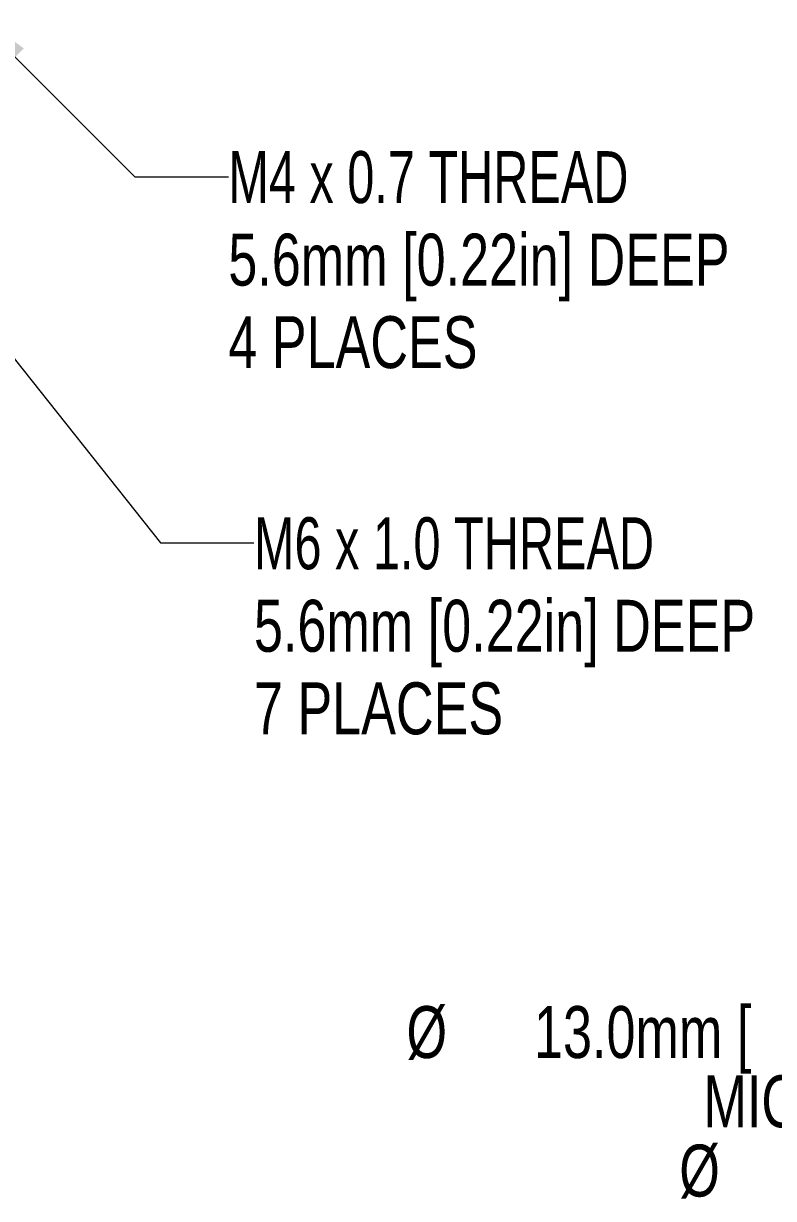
# Model space of a CAD drawing. Header units: millimetres. Extents: x 2 to 278, y 1 to 215.
# Drawn here: x 59.69 to 90.23, y 112.29 to 160.18 of the extents above; entities that cross this region are included whole.
import ezdxf

# ---------------------------------------------------------------- set-up
doc = ezdxf.new("R2010")
doc.units = ezdxf.units.MM
doc.styles.add('SLDTEXTSTYLE0', font='TXT', dxfattribs={"width": 0.75})
doc.styles.add('SLDTEXTSTYLE2', font='TXT', dxfattribs={"width": 0.7})
doc.dimstyles.new('SLDDIMSTYLE4', dxfattribs={"dimtxt": 2.116667, "dimasz": 3.175, "dimexe": 0, "dimexo": 0.0625, "dimgap": 0.529167, "dimtad": 0, "dimtih": 1, "dimtoh": 1, "dimdec": 1, "dimlfac": 2, "dimrnd": 1e-09, "dimzin": 12, "dimdsep": 46, "dimtxsty": 'SLDTEXTSTYLE0', "dimsah": 1, "dimcen": 0, "dimadec": 0, "dimazin": 3, "dimtfac": 1, "dimtdec": 1, "dimtofl": 0, "dimtmove": 0, "dimatfit": 3, "dimfxl": 1, "dimfrac": 2, "dimtolj": 1, "dimtzin": 12, "dimarcsym": 0})

# ---------------------------------------------------------------- blocks, each defined once
blk = doc.blocks.new('_D_10')
at = {"color": 7, "linetype": 'Continuous', "lineweight": 0}
for p, q in [((57.1, 161.047), (64.221, 153.926)), ((64.221, 153.926), (68.031, 153.926))]:
    blk.add_line(p, q, dxfattribs=at)
at = {"color": 7, "linetype": 'Continuous', "lineweight": 18}
blk.add_solid([(57.1, 161.047), (58.986, 158.442), (59.704, 159.161)], dxfattribs=at)
at = {"color": 7, "linetype": 'Continuous', "lineweight": 18, "attachment_point": 1}
for s, insert, char_height, style in [('M4 x 0.7 THREAD', (68.031, 154.973), 2.11667, 'SLDTEXTSTYLE2'), ('5.6mm [0.22in] DEEP', (68.031, 151.61), 2.11667, 'SLDTEXTSTYLE0'), ('4 PLACES', (68.031, 148.247), 2.1167, 'SLDTEXTSTYLE0')]:
    blk.add_mtext(s, dxfattribs=dict(at, insert=insert, char_height=char_height, style=style))
blk = doc.blocks.new('_D_11')
at = {"color": 7, "linetype": 'Continuous', "lineweight": 0}
for p, q in [((50.618, 157.48), (65.264, 139.005)), ((65.264, 139.005), (69.074, 139.005))]:
    blk.add_line(p, q, dxfattribs=at)
at = {"color": 7, "linetype": 'Continuous', "lineweight": 18}
blk.add_solid([(50.618, 157.48), (52.192, 154.676), (52.988, 155.307)], dxfattribs=at)
at = {"color": 7, "linetype": 'Continuous', "lineweight": 18, "attachment_point": 1}
for s, insert, char_height, style in [('M6 x 1.0 THREAD', (69.074, 140.052), 2.11667, 'SLDTEXTSTYLE2'), ('5.6mm [0.22in] DEEP', (69.074, 136.689), 2.11667, 'SLDTEXTSTYLE0'), ('7 PLACES', (69.074, 133.325), 2.1167, 'SLDTEXTSTYLE0')]:
    blk.add_mtext(s, dxfattribs=dict(at, insert=insert, char_height=char_height, style=style))

msp = doc.modelspace()

# ---------------------------------------------------------------- texts
at = {"color": 8, "linetype": 'Continuous', "lineweight": 0, "attachment_point": 3, "style": 'SLDTEXTSTYLE0'}
for s, insert, char_height in [('%%c', (76.939, 120.132), 2.1167), ('13.0mm [', (89.329, 120.132), 2.1167), ('MICROMETER HEAD (148-801ST)', (120.882, 117.309), 2.11667), ('%%c', (88.048, 114.487), 2.1167)]:
    msp.add_mtext(s, dxfattribs=dict(at, insert=insert, char_height=char_height))

# ---------------------------------------------------------------- dimensions: what is measured, and where the dimension line sits
at = {"color": 7, "linetype": 'Continuous', "lineweight": 18}
for p1, p2, text, picture, middle in [((55.933, 162.213), (57.1, 161.047), 'M4 x 0.7 THREAD\\P5.6mm [0.22in] DEEP\\P4 PLACES', '_D_10', (81.679, 153.926)), ((48.754, 159.831), (50.618, 157.48), 'M6 x 1.0 THREAD\\P5.6mm [0.22in] DEEP\\P7 PLACES', '_D_11', (82.723, 139.005))]:
    dim = msp.add_diameter_dim_2p(p1=p1, p2=p2, text=text, dimstyle='SLDDIMSTYLE4', override={"dimpost": '<>'}, dxfattribs=at)
    dim.commit()
    dim.dimension.update_dxf_attribs({"geometry": picture, "text_midpoint": middle, "dimtype": 163})

doc.saveas('drawing.dxf')
